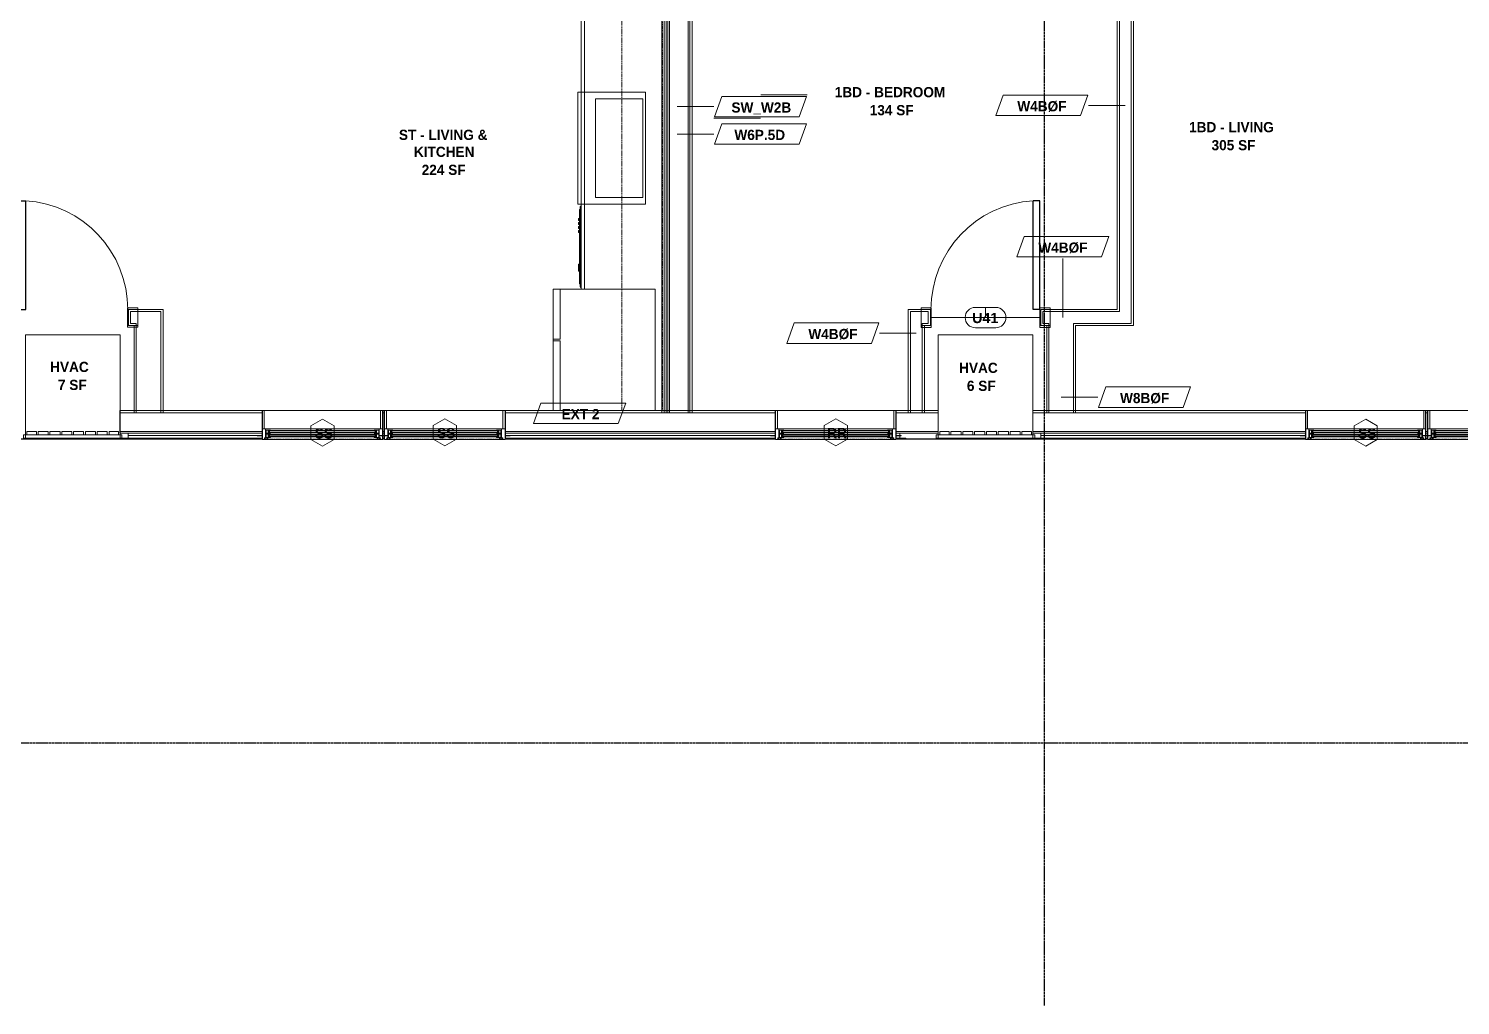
# Model space of a CAD drawing. Header units: inches. Extents: x -4058 to -1781, y 9814 to 12264.
# Drawn here: x -3126.4 to -2704.9, y 9814 to 10101.5 of the extents above; entities that cross this region are included whole.
import ezdxf

# ---------------------------------------------------------------- set-up
doc = ezdxf.new("R2010")
doc.units = ezdxf.units.IN
doc.header["$MEASUREMENT"] = 0
doc.linetypes.add('Dash', pattern=[0.25, 0.125, -0.125])
doc.linetypes.add('Grid Line 1_2_', pattern=[0.875, 0.5, -0.125, 0.125, -0.125])
for name, color, linetype, lineweight in [('0-1', 7, 'Continuous', 5), ('0-2', 7, 'Continuous', 9), ('A-AREA-IDEN', 2, 'Continuous', 9), ('A-DETL-GENF-HDLN-1', 7, 'Dash', 9), ('A-DETL-GENF-HDLN-2', 1, 'Continuous', 18), ('A-DOOR-3', 31, 'Continuous', 9), ('A-DOOR-4', 31, 'Continuous', 30), ('A-DOOR-IDEN', 31, 'Continuous', 9), ('A-FLOR-2', 192, 'Continuous', 9), ('A-GENM-1', 7, 'Continuous', 9), ('A-GLAZ', 151, 'Continuous', 18), ('A-GLAZ-1', 10, 'Continuous', 30), ('A-GLAZ-2', 7, 'Continuous', 9), ('A-GLAZ-IDEN', 152, 'Continuous', 9), ('A-WALL', 113, 'Continuous', 18), ('A-WALL-1', 7, 'Continuous', 9), ('A-WALL-2', 250, 'Continuous', 18), ('A-WALL-3', 113, 'Continuous', 9), ('A-WALL-IDEN', 211, 'Continuous', 9), ('I-WALL-1', 7, 'Continuous', 9), ('I-WALL-2', 2, 'Continuous', 9), ('P-SANR-FIXT', 6, 'Continuous', 9), ('Q-CASE', 31, 'Continuous', 9), ('Q-CASE-HDLN', 31, 'Dash', 9), ('Q-SPCQ', 91, 'Continuous', 9), ('S-GRID-1', 1, 'Grid Line 1_2_', 30)]:
    doc.layers.add(name, color=color, linetype=linetype, lineweight=lineweight)
doc.styles.add('Arial_B', font='arialbd.ttf', dxfattribs={"height": 3})
doc.styles.add('Century Gothic_B', font='GOTHICB.TTF', dxfattribs={"height": 3})

# ---------------------------------------------------------------- blocks, each defined once
blk = doc.blocks.new('Window-Double_Hung-Marvin-Essential - 2-WIDE _TEMP ALL LOW_ ESDH3066-3454271-UNIT PLANS - 2ND FLOOR')
at = {"layer": 'A-DETL-GENF-HDLN-1'}
blk.add_line((16.1, -4.22), (-16.5, -4.22), dxfattribs=at)
at = {"layer": 'A-DETL-GENF-HDLN-2'}
for p, q in [((-17.13, 4.19), (-17.75, 4.19)), ((-17.13, -1.16), (-17.13, 4.19)), ((17.12, 4.19), (17.75, 4.19)), ((17.12, 4.19), (17.12, -1.16)), ((-19.25, -3.23), (-19.25, -3.19)), ((-19.25, -3.19), (-17.9, -3.19)), ((-17.75, -3.23), (-19.25, -3.23)), ((-17.9, -3.19), (-17.9, -3.08)), ((-17.9, -3.08), (-17.75, -3.08)), ((-16.72, -1.19), (-17.75, -1.19)), ((-17.75, -4.28), (-17.75, -1.19)), ((-17.08, -3.87), (-17.16, -4.28)), ((-17.08, -3.87), (-16.19, -3.87)), ((-16.85, -4.25), (-16.85, -3.87)), ((-16.72, -3.77), (-16.72, -1.19)), ((-16.38, -3.77), (-16.72, -3.77)), ((-16.56, -1.53), (-15.34, -1.53)), ((-16.56, -1.53), (-16.56, -2.47)), ((-15.34, -2.47), (-16.56, -2.47)), ((-16.56, -2.75), (-15.34, -2.75)), ((-16.56, -2.75), (-16.56, -3.69)), ((-15.34, -3.69), (-16.56, -3.69)), ((-16.38, -3.87), (-16.38, -3.77)), ((-16.18, -4.01), (-16.3, -4.01)), ((-16.3, -4.01), (-16.3, -4.25)), ((-16.19, -3.87), (-16.19, -3.97)), ((-16.19, -3.97), (-16.1, -3.97)), ((-16.18, -4.22), (-16.18, -4.01)), ((-16.1, -3.97), (-16.1, -4.22)), ((-15.28, -1.65), (-15.94, -1.65)), ((-15.94, -1.65), (-15.94, -2.37)), ((-15.94, -2.37), (-15.28, -2.37)), ((-15.28, -2.87), (-15.94, -2.87)), ((-15.94, -2.87), (-15.94, -3.59)), ((-15.94, -3.59), (-15.28, -3.59)), ((-15.84, -1.66), (-15.84, -2.35)), ((-15.84, -2.88), (-15.84, -3.57)), ((-15.54, -1.79), (-15.54, -2.23)), ((-15.54, -3.01), (-15.54, -3.45)), ((-15.34, -1.53), (-15.28, -1.59)), ((-15.34, -2.47), (-15.28, -2.41)), ((-15.34, -2.75), (-15.28, -2.81)), ((-15.34, -3.69), (-15.28, -3.63)), ((-15.28, -1.59), (-15.28, -1.65)), ((-15.28, -2.37), (-15.28, -2.41)), ((-15.28, -2.81), (-15.28, -2.87)), ((-15.28, -3.59), (-15.28, -3.63)), ((15.34, -1.53), (15.28, -1.59)), ((15.28, -1.59), (15.28, -1.65)), ((15.28, -1.65), (15.94, -1.65)), ((15.28, -2.37), (15.28, -2.41)), ((15.94, -2.37), (15.28, -2.37)), ((15.34, -2.47), (15.28, -2.41)), ((15.34, -2.75), (15.28, -2.81)), ((15.28, -2.81), (15.28, -2.87)), ((15.28, -2.87), (15.94, -2.87)), ((15.28, -3.59), (15.28, -3.63)), ((15.94, -3.59), (15.28, -3.59)), ((15.34, -3.69), (15.28, -3.63)), ((16.56, -1.53), (15.34, -1.53)), ((15.34, -2.47), (16.56, -2.47)), ((16.56, -2.75), (15.34, -2.75)), ((15.34, -3.69), (16.56, -3.69)), ((15.54, -1.79), (15.54, -2.23)), ((15.54, -3.01), (15.54, -3.45)), ((15.84, -1.66), (15.84, -2.35)), ((15.84, -2.88), (15.84, -3.57)), ((15.94, -1.65), (15.94, -2.37)), ((15.94, -2.87), (15.94, -3.59)), ((16.19, -3.97), (16.1, -3.97)), ((16.1, -3.97), (16.1, -4.22)), ((16.18, -4.22), (16.18, -4.01)), ((16.18, -4.01), (16.3, -4.01)), ((17.08, -3.87), (16.19, -3.87)), ((16.19, -3.87), (16.19, -3.97)), ((16.3, -4.01), (16.3, -4.25)), ((16.38, -3.87), (16.38, -3.77)), ((16.38, -3.77), (16.72, -3.77)), ((16.56, -1.53), (16.56, -2.47)), ((16.56, -2.75), (16.56, -3.69)), ((16.72, -3.77), (16.72, -1.19)), ((16.72, -1.19), (17.75, -1.19)), ((16.85, -4.25), (16.85, -3.87)), ((17.08, -3.87), (17.16, -4.28)), ((17.75, -4.28), (17.75, -1.19)), ((17.9, -3.08), (17.75, -3.08)), ((17.75, -3.23), (19.25, -3.23)), ((17.9, -3.19), (17.9, -3.08)), ((19.25, -3.19), (17.9, -3.19)), ((19.25, -3.23), (19.25, -3.19)), ((-17.75, -4.28), (-17.16, -4.28)), ((-16.3, -4.25), (-16.85, -4.25)), ((-16.18, -4.22), (-16.1, -4.22)), ((16.18, -4.22), (16.1, -4.22)), ((16.3, -4.25), (16.85, -4.25)), ((17.75, -4.28), (17.16, -4.28))]:
    blk.add_line(p, q, dxfattribs=at)
at = {"layer": 'A-GLAZ'}
for p, q in [((15.84, -1.66), (-15.84, -1.66)), ((15.84, -1.79), (-15.84, -1.79)), ((15.84, -2.23), (-15.84, -2.23)), ((15.84, -2.35), (-15.84, -2.35)), ((15.84, -2.88), (-15.84, -2.88)), ((15.84, -3.01), (-15.84, -3.01)), ((15.84, -3.45), (-15.84, -3.45)), ((15.84, -3.57), (-15.84, -3.57))]:
    blk.add_line(p, q, dxfattribs=at)
at = {"layer": 'A-GLAZ-1'}
for p, q in [((-17.75, -1.16), (-17.75, 4.19)), ((17.75, 4.19), (17.75, -1.16)), ((-17.75, -4.28), (-17.75, -1.19)), ((17.75, -1.19), (17.75, -4.28))]:
    blk.add_line(p, q, dxfattribs=at)
at = {"layer": 'A-GLAZ-2'}
for p, q in [((-17.75, 4.19), (17.75, 4.19)), ((-17.75, -1.19), (17.75, -1.19)), ((17.75, -4.19), (20.21, -4.19)), ((20.21, -4.19), (20.21, -4.25)), ((17.75, -4.28), (-17.75, -4.28)), ((20.21, -4.25), (17.75, -4.25))]:
    blk.add_line(p, q, dxfattribs=at)
blk = doc.blocks.new('Window-Double_Hung-Marvin-Essential - 1-WIDE _TEMP LOWER_ ESDH3066-3454269-UNIT PLANS - 2ND FLOOR')
at = {"layer": 'A-DETL-GENF-HDLN-1'}
blk.add_line((16.1, -4.22), (-16.5, -4.22), dxfattribs=at)
at = {"layer": 'A-DETL-GENF-HDLN-2'}
for p, q in [((-17.13, 4.19), (-17.75, 4.19)), ((-17.13, -1.16), (-17.13, 4.19)), ((17.12, 4.19), (17.75, 4.19)), ((17.12, 4.19), (17.12, -1.16)), ((-19.25, -3.23), (-19.25, -3.19)), ((-19.25, -3.19), (-17.9, -3.19)), ((-17.75, -3.23), (-19.25, -3.23)), ((-17.9, -3.19), (-17.9, -3.08)), ((-17.9, -3.08), (-17.75, -3.08)), ((-16.72, -1.19), (-17.75, -1.19)), ((-17.75, -4.28), (-17.75, -1.19)), ((-17.08, -3.87), (-17.16, -4.28)), ((-17.08, -3.87), (-16.19, -3.87)), ((-16.85, -4.25), (-16.85, -3.87)), ((-16.72, -3.77), (-16.72, -1.19)), ((-16.38, -3.77), (-16.72, -3.77)), ((-16.56, -1.53), (-15.34, -1.53)), ((-16.56, -1.53), (-16.56, -2.47)), ((-15.34, -2.47), (-16.56, -2.47)), ((-16.56, -2.75), (-15.34, -2.75)), ((-16.56, -2.75), (-16.56, -3.69)), ((-15.34, -3.69), (-16.56, -3.69)), ((-16.38, -3.87), (-16.38, -3.77)), ((-16.18, -4.01), (-16.3, -4.01)), ((-16.3, -4.01), (-16.3, -4.25)), ((-16.19, -3.87), (-16.19, -3.97)), ((-16.19, -3.97), (-16.1, -3.97)), ((-16.18, -4.22), (-16.18, -4.01)), ((-16.1, -3.97), (-16.1, -4.22)), ((-15.28, -1.65), (-15.94, -1.65)), ((-15.94, -1.65), (-15.94, -2.37)), ((-15.94, -2.37), (-15.28, -2.37)), ((-15.28, -2.87), (-15.94, -2.87)), ((-15.94, -2.87), (-15.94, -3.59)), ((-15.94, -3.59), (-15.28, -3.59)), ((-15.84, -1.66), (-15.84, -2.35)), ((-15.84, -2.88), (-15.84, -3.57)), ((-15.54, -1.79), (-15.54, -2.23)), ((-15.54, -3.01), (-15.54, -3.45)), ((-15.34, -1.53), (-15.28, -1.59)), ((-15.34, -2.47), (-15.28, -2.41)), ((-15.34, -2.75), (-15.28, -2.81)), ((-15.34, -3.69), (-15.28, -3.63)), ((-15.28, -1.59), (-15.28, -1.65)), ((-15.28, -2.37), (-15.28, -2.41)), ((-15.28, -2.81), (-15.28, -2.87)), ((-15.28, -3.59), (-15.28, -3.63)), ((15.34, -1.53), (15.28, -1.59)), ((15.28, -1.59), (15.28, -1.65)), ((15.28, -1.65), (15.94, -1.65)), ((15.28, -2.37), (15.28, -2.41)), ((15.94, -2.37), (15.28, -2.37)), ((15.34, -2.47), (15.28, -2.41)), ((15.34, -2.75), (15.28, -2.81)), ((15.28, -2.81), (15.28, -2.87)), ((15.28, -2.87), (15.94, -2.87)), ((15.28, -3.59), (15.28, -3.63)), ((15.94, -3.59), (15.28, -3.59)), ((15.34, -3.69), (15.28, -3.63)), ((16.56, -1.53), (15.34, -1.53)), ((15.34, -2.47), (16.56, -2.47)), ((16.56, -2.75), (15.34, -2.75)), ((15.34, -3.69), (16.56, -3.69)), ((15.54, -1.79), (15.54, -2.23)), ((15.54, -3.01), (15.54, -3.45)), ((15.84, -1.66), (15.84, -2.35)), ((15.84, -2.88), (15.84, -3.57)), ((15.94, -1.65), (15.94, -2.37)), ((15.94, -2.87), (15.94, -3.59)), ((16.19, -3.97), (16.1, -3.97)), ((16.1, -3.97), (16.1, -4.22)), ((16.18, -4.22), (16.18, -4.01)), ((16.18, -4.01), (16.3, -4.01)), ((17.08, -3.87), (16.19, -3.87)), ((16.19, -3.87), (16.19, -3.97)), ((16.3, -4.01), (16.3, -4.25)), ((16.38, -3.87), (16.38, -3.77)), ((16.38, -3.77), (16.72, -3.77)), ((16.56, -1.53), (16.56, -2.47)), ((16.56, -2.75), (16.56, -3.69)), ((16.72, -3.77), (16.72, -1.19)), ((16.72, -1.19), (17.75, -1.19)), ((16.85, -4.25), (16.85, -3.87)), ((17.08, -3.87), (17.16, -4.28)), ((17.75, -4.28), (17.75, -1.19)), ((17.9, -3.08), (17.75, -3.08)), ((17.75, -3.23), (19.25, -3.23)), ((17.9, -3.19), (17.9, -3.08)), ((19.25, -3.19), (17.9, -3.19)), ((19.25, -3.23), (19.25, -3.19)), ((-17.75, -4.28), (-17.16, -4.28)), ((-16.3, -4.25), (-16.85, -4.25)), ((-16.18, -4.22), (-16.1, -4.22)), ((16.18, -4.22), (16.1, -4.22)), ((16.3, -4.25), (16.85, -4.25)), ((17.75, -4.28), (17.16, -4.28))]:
    blk.add_line(p, q, dxfattribs=at)
at = {"layer": 'A-GLAZ'}
for p, q in [((15.84, -1.66), (-15.84, -1.66)), ((15.84, -1.79), (-15.84, -1.79)), ((15.84, -2.23), (-15.84, -2.23)), ((15.84, -2.35), (-15.84, -2.35)), ((15.84, -2.88), (-15.84, -2.88)), ((15.84, -3.01), (-15.84, -3.01)), ((15.84, -3.45), (-15.84, -3.45)), ((15.84, -3.57), (-15.84, -3.57))]:
    blk.add_line(p, q, dxfattribs=at)
at = {"layer": 'A-GLAZ-1'}
for p, q in [((-17.75, -1.16), (-17.75, 4.19)), ((17.75, 4.19), (17.75, -1.16)), ((-17.75, -4.28), (-17.75, -1.19)), ((17.75, -1.19), (17.75, -4.28))]:
    blk.add_line(p, q, dxfattribs=at)
at = {"layer": 'A-GLAZ-2'}
for p, q in [((-17.75, 4.19), (17.75, 4.19)), ((-17.75, -1.19), (17.75, -1.19)), ((17.75, -4.19), (20.46, -4.19)), ((20.46, -4.19), (20.46, -4.25)), ((17.75, -4.28), (-17.75, -4.28)), ((20.46, -4.25), (17.75, -4.25))]:
    blk.add_line(p, q, dxfattribs=at)
blk = doc.blocks.new('V-Series_EWC4_SPVU_RFA_2015 - 2ND AND 3RD FLOOR-2226480-UNIT PLANS - 2ND FLOOR')
at = {"layer": 'A-GENM-1'}
for p, q in [((-3859.97, 11740.34), (-3859.97, 11739.78)), ((-3858.97, 11740.34), (-3859.97, 11740.34)), ((-3859.97, 11739.78), (-3859.97, 11711.9)), ((-3858.97, 11739.78), (-3859.97, 11739.78)), ((-3859.97, 11739.78), (-3858.97, 11739.78)), ((-3858.97, 11739.78), (-3858.97, 11740.34)), ((-3858.97, 11711.9), (-3858.97, 11739.78)), ((-3829.54, 11739.78), (-3858.97, 11739.78)), ((-3858.97, 11739.78), (-3858.97, 11739.34)), ((-3858.97, 11739.34), (-3857.97, 11739.34)), ((-3857.97, 11739.34), (-3857.97, 11736.54)), ((-3829.54, 11711.9), (-3829.54, 11739.78)), ((-3857.97, 11736.54), (-3858.97, 11736.54)), ((-3858.97, 11736.54), (-3858.97, 11736.04)), ((-3858.97, 11736.04), (-3857.97, 11736.04)), ((-3857.97, 11733.06), (-3858.97, 11733.06)), ((-3858.97, 11733.06), (-3858.97, 11732.56)), ((-3857.97, 11736.04), (-3857.97, 11733.06)), ((-3858.97, 11732.56), (-3857.97, 11732.56)), ((-3857.97, 11729.57), (-3858.97, 11729.57)), ((-3858.97, 11729.57), (-3858.97, 11729.07)), ((-3858.97, 11729.07), (-3857.97, 11729.07)), ((-3857.97, 11732.56), (-3857.97, 11729.57)), ((-3857.97, 11729.07), (-3857.97, 11726.09)), ((-3857.97, 11726.09), (-3858.97, 11726.09)), ((-3858.97, 11726.09), (-3858.97, 11725.59)), ((-3858.97, 11725.59), (-3857.97, 11725.59)), ((-3857.97, 11725.59), (-3857.97, 11722.61)), ((-3857.97, 11722.61), (-3858.97, 11722.61)), ((-3858.97, 11722.61), (-3858.97, 11722.11)), ((-3858.97, 11722.11), (-3857.97, 11722.11)), ((-3857.97, 11722.11), (-3857.97, 11719.12)), ((-3857.97, 11719.12), (-3858.97, 11719.12)), ((-3858.97, 11719.12), (-3858.97, 11718.62)), ((-3858.97, 11718.62), (-3857.97, 11718.62)), ((-3857.97, 11718.62), (-3857.97, 11715.64)), ((-3859.97, 11711.9), (-3858.97, 11711.9)), ((-3859.97, 11711.9), (-3859.97, 11711.34)), ((-3858.97, 11711.9), (-3859.97, 11711.9)), ((-3857.97, 11715.64), (-3858.97, 11715.64)), ((-3858.97, 11715.64), (-3858.97, 11715.14)), ((-3858.97, 11715.14), (-3857.97, 11715.14)), ((-3857.97, 11712.34), (-3858.97, 11712.34)), ((-3858.97, 11712.34), (-3858.97, 11711.9)), ((-3858.97, 11711.34), (-3858.97, 11711.9)), ((-3858.97, 11711.9), (-3829.54, 11711.9)), ((-3857.97, 11715.14), (-3857.97, 11712.34)), ((-3859.97, 11711.34), (-3858.97, 11711.34))]:
    blk.add_line(p, q, dxfattribs=at)
blk = doc.blocks.new('Perforated Panel at Magic-Pak - hvac panel - 2nd floor 2-2702974-UNIT PLANS - 2ND FLOOR')
at = {"layer": 'A-GLAZ-2'}
for p, q in [((19.01, 4.19), (-19.01, 4.19)), ((-19.01, 4.12), (19.01, 4.12))]:
    blk.add_line(p, q, dxfattribs=at)
blk = doc.blocks.new('Window-Double_Hung-Marvin-Essential - 2-WIDE _TEMP ALL LOW_ ESDH3066-3454268-UNIT PLANS - 2ND FLOOR')
at = {"layer": 'A-DETL-GENF-HDLN-1'}
blk.add_line((16.1, 4.22), (-16.5, 4.22), dxfattribs=at)
at = {"layer": 'A-DETL-GENF-HDLN-2'}
for p, q in [((-17.75, 4.28), (-17.16, 4.28)), ((-17.75, 4.28), (-17.75, 1.19)), ((-17.08, 3.87), (-17.16, 4.28)), ((-16.85, 4.25), (-16.85, 3.87)), ((-16.3, 4.25), (-16.85, 4.25)), ((-16.3, 4.01), (-16.3, 4.25)), ((-16.18, 4.22), (-16.1, 4.22)), ((-16.18, 4.22), (-16.18, 4.01)), ((-16.1, 3.97), (-16.1, 4.22)), ((16.18, 4.22), (16.1, 4.22)), ((16.1, 3.97), (16.1, 4.22)), ((16.18, 4.22), (16.18, 4.01)), ((16.3, 4.01), (16.3, 4.25)), ((16.3, 4.25), (16.85, 4.25)), ((16.85, 4.25), (16.85, 3.87)), ((17.08, 3.87), (17.16, 4.28)), ((17.75, 4.28), (17.16, 4.28)), ((17.75, 4.28), (17.75, 1.19)), ((-19.25, 3.23), (-19.25, 3.19)), ((-17.75, 3.23), (-19.25, 3.23)), ((-19.25, 3.19), (-17.9, 3.19)), ((-17.9, 3.19), (-17.9, 3.08)), ((-17.9, 3.08), (-17.75, 3.08)), ((-16.72, 1.19), (-17.75, 1.19)), ((-17.13, 1.16), (-17.13, -4.19)), ((-17.08, 3.87), (-16.19, 3.87)), ((-16.38, 3.77), (-16.72, 3.77)), ((-16.72, 3.77), (-16.72, 1.19)), ((-15.34, 3.69), (-16.56, 3.69)), ((-16.56, 2.75), (-16.56, 3.69)), ((-16.56, 2.75), (-15.34, 2.75)), ((-15.34, 2.47), (-16.56, 2.47)), ((-16.56, 1.53), (-16.56, 2.47)), ((-16.56, 1.53), (-15.34, 1.53)), ((-16.38, 3.87), (-16.38, 3.77)), ((-16.18, 4.01), (-16.3, 4.01)), ((-16.19, 3.97), (-16.1, 3.97)), ((-16.19, 3.87), (-16.19, 3.97)), ((-15.94, 2.87), (-15.94, 3.59)), ((-15.94, 3.59), (-15.28, 3.59)), ((-15.28, 2.87), (-15.94, 2.87)), ((-15.94, 1.65), (-15.94, 2.37)), ((-15.94, 2.37), (-15.28, 2.37)), ((-15.28, 1.65), (-15.94, 1.65)), ((-15.84, 2.88), (-15.84, 3.57)), ((-15.84, 1.66), (-15.84, 2.35)), ((-15.54, 3.01), (-15.54, 3.45)), ((-15.54, 1.79), (-15.54, 2.23)), ((-15.34, 3.69), (-15.28, 3.63)), ((-15.34, 2.75), (-15.28, 2.81)), ((-15.34, 2.47), (-15.28, 2.41)), ((-15.34, 1.53), (-15.28, 1.59)), ((-15.28, 3.59), (-15.28, 3.63)), ((-15.28, 2.81), (-15.28, 2.87)), ((-15.28, 2.37), (-15.28, 2.41)), ((-15.28, 1.59), (-15.28, 1.65)), ((15.34, 3.69), (15.28, 3.63)), ((15.28, 3.59), (15.28, 3.63)), ((15.94, 3.59), (15.28, 3.59)), ((15.28, 2.81), (15.28, 2.87)), ((15.28, 2.87), (15.94, 2.87)), ((15.34, 2.75), (15.28, 2.81)), ((15.34, 2.47), (15.28, 2.41)), ((15.28, 2.37), (15.28, 2.41)), ((15.94, 2.37), (15.28, 2.37)), ((15.28, 1.59), (15.28, 1.65)), ((15.28, 1.65), (15.94, 1.65)), ((15.34, 1.53), (15.28, 1.59)), ((15.34, 3.69), (16.56, 3.69)), ((16.56, 2.75), (15.34, 2.75)), ((15.34, 2.47), (16.56, 2.47)), ((16.56, 1.53), (15.34, 1.53)), ((15.54, 3.01), (15.54, 3.45)), ((15.54, 1.79), (15.54, 2.23)), ((15.84, 2.88), (15.84, 3.57)), ((15.84, 1.66), (15.84, 2.35)), ((15.94, 2.87), (15.94, 3.59)), ((15.94, 1.65), (15.94, 2.37)), ((16.19, 3.97), (16.1, 3.97)), ((16.18, 4.01), (16.3, 4.01)), ((16.19, 3.87), (16.19, 3.97)), ((17.08, 3.87), (16.19, 3.87)), ((16.38, 3.87), (16.38, 3.77)), ((16.38, 3.77), (16.72, 3.77)), ((16.56, 2.75), (16.56, 3.69)), ((16.56, 1.53), (16.56, 2.47)), ((16.72, 3.77), (16.72, 1.19)), ((16.72, 1.19), (17.75, 1.19)), ((17.12, -4.19), (17.12, 1.16)), ((17.75, 3.23), (19.25, 3.23)), ((17.9, 3.08), (17.75, 3.08)), ((17.9, 3.19), (17.9, 3.08)), ((19.25, 3.19), (17.9, 3.19)), ((19.25, 3.23), (19.25, 3.19)), ((-17.13, -4.19), (-17.75, -4.19)), ((17.12, -4.19), (17.75, -4.19))]:
    blk.add_line(p, q, dxfattribs=at)
at = {"layer": 'A-GLAZ'}
for p, q in [((15.84, 3.57), (-15.84, 3.57)), ((15.84, 3.45), (-15.84, 3.45)), ((15.84, 3.01), (-15.84, 3.01)), ((15.84, 2.88), (-15.84, 2.88)), ((15.84, 2.35), (-15.84, 2.35)), ((15.84, 2.23), (-15.84, 2.23)), ((15.84, 1.79), (-15.84, 1.79)), ((15.84, 1.66), (-15.84, 1.66))]:
    blk.add_line(p, q, dxfattribs=at)
at = {"layer": 'A-GLAZ-1'}
for p, q in [((-17.75, 4.28), (-17.75, 1.19)), ((17.75, 1.19), (17.75, 4.28)), ((-17.75, 1.16), (-17.75, -4.19)), ((17.75, -4.19), (17.75, 1.16))]:
    blk.add_line(p, q, dxfattribs=at)
at = {"layer": 'A-GLAZ-2'}
for p, q in [((17.75, 4.28), (-17.75, 4.28)), ((20.21, 4.25), (17.75, 4.25)), ((20.21, 4.19), (20.21, 4.25)), ((-17.75, 1.19), (17.75, 1.19)), ((17.75, 4.19), (20.21, 4.19)), ((-17.75, -4.19), (17.75, -4.19))]:
    blk.add_line(p, q, dxfattribs=at)
blk = doc.blocks.new('CTR - 1st Phase - Shell_rvt-1-UNIT PLANS - 2ND FLOOR')
at = {"layer": 'A-WALL-1'}
for p, q in [((-3057.68, 9989.06), (-3099.54, 9989.06)), ((-3099.54, 9989.06), (-3099.54, 9982.44)), ((-3021.67, 9989.06), (-3022.18, 9989.06)), ((-2971.96, 9989.06), (-2986.17, 9989.06)), ((-2906.54, 9989.06), (-2941.96, 9989.06)), ((-2858.61, 9989.06), (-2871.04, 9989.06)), ((-2858.61, 9982.44), (-2858.61, 9989.06)), ((-2750.48, 9989.06), (-2830.74, 9989.06)), ((-2830.74, 9989.06), (-2830.74, 9982.44)), ((-2714.47, 9989.06), (-2714.98, 9989.06)), ((-3057.68, 9983.69), (-3057.68, 9983.72)), ((-3022.18, 9983.72), (-3022.18, 9983.69)), ((-3021.67, 9983.69), (-3021.67, 9983.72)), ((-2986.17, 9983.72), (-2986.17, 9983.69)), ((-2906.54, 9983.69), (-2906.54, 9983.72)), ((-2871.04, 9983.72), (-2871.04, 9983.69)), ((-2750.48, 9983.69), (-2750.48, 9983.72)), ((-2714.98, 9983.72), (-2714.98, 9983.69)), ((-2714.47, 9983.69), (-2714.47, 9983.72)), ((-3099.54, 9982.44), (-3097.16, 9982.44)), ((-3097.16, 9980.94), (-3098.91, 9980.94)), ((-3098.91, 9980.94), (-3098.91, 9980.69)), ((-3098.91, 9980.69), (-3060.14, 9980.69)), ((-3097.16, 9982.44), (-3097.16, 9980.94)), ((-3022.18, 9980.69), (-3021.67, 9980.69)), ((-2983.71, 9980.69), (-2906.54, 9980.69)), ((-2869.89, 9980.94), (-2869.89, 9982.44)), ((-2869.89, 9982.44), (-2858.61, 9982.44)), ((-2868.14, 9980.94), (-2869.89, 9980.94)), ((-2868.33, 9980.69), (-2868.14, 9980.69)), ((-2868.14, 9980.69), (-2868.14, 9980.94)), ((-2830.74, 9982.44), (-2828.36, 9982.44)), ((-2828.36, 9980.94), (-2830.11, 9980.94)), ((-2830.11, 9980.94), (-2830.11, 9980.69)), ((-2830.11, 9980.69), (-2752.94, 9980.69)), ((-2828.36, 9982.44), (-2828.36, 9980.94)), ((-2714.98, 9980.69), (-2714.47, 9980.69))]:
    blk.add_line(p, q, dxfattribs=at)
at = {"layer": 'A-WALL-2'}
for p, q in [((-3057.68, 9988.44), (-3099.54, 9988.44)), ((-3021.67, 9988.44), (-3022.18, 9988.44)), ((-2906.54, 9988.44), (-2986.17, 9988.44)), ((-2858.61, 9988.44), (-2871.04, 9988.44)), ((-2750.48, 9988.44), (-2830.74, 9988.44)), ((-2714.47, 9988.44), (-2714.98, 9988.44)), ((-3057.68, 9982.94), (-3099.54, 9982.94)), ((-3057.68, 9982.44), (-3097.16, 9982.44)), ((-3057.68, 9981.69), (-3097.16, 9981.69)), ((-3057.68, 9980.94), (-3097.16, 9980.94)), ((-3021.67, 9982.94), (-3022.18, 9982.94)), ((-3021.67, 9982.44), (-3022.18, 9982.44)), ((-3021.67, 9981.69), (-3022.18, 9981.69)), ((-3021.67, 9980.94), (-3022.18, 9980.94)), ((-2906.54, 9982.94), (-2986.17, 9982.94)), ((-2906.54, 9982.44), (-2986.17, 9982.44)), ((-2906.54, 9981.69), (-2986.17, 9981.69)), ((-2906.54, 9980.94), (-2986.17, 9980.94)), ((-2858.61, 9982.94), (-2871.04, 9982.94)), ((-2869.89, 9982.44), (-2871.04, 9982.44)), ((-2869.89, 9981.69), (-2871.04, 9981.69)), ((-2869.89, 9980.94), (-2871.04, 9980.94)), ((-2750.48, 9982.94), (-2830.74, 9982.94)), ((-2750.48, 9982.44), (-2828.36, 9982.44)), ((-2750.48, 9981.69), (-2828.36, 9981.69)), ((-2750.48, 9980.94), (-2828.36, 9980.94)), ((-2714.47, 9982.94), (-2714.98, 9982.94)), ((-2714.47, 9982.44), (-2714.98, 9982.44)), ((-2714.47, 9981.69), (-2714.98, 9981.69)), ((-2714.47, 9980.94), (-2714.98, 9980.94))]:
    blk.add_line(p, q, dxfattribs=at)
at = {"layer": '0-2'}
for name, p, rotation in [('V-Series_EWC4_SPVU_RFA_2015 - 2ND AND 3RD FLOOR-2226480-UNIT PLANS - 2ND FLOOR', (8612.37, 13840.91), 90.00000000000026), ('V-Series_EWC4_SPVU_RFA_2015 - 2ND AND 3RD FLOOR-2226480-UNIT PLANS - 2ND FLOOR', (8881.17, 13840.91), 90.00000000000026), ('Window-Double_Hung-Marvin-Essential - 2-WIDE _TEMP ALL LOW_ ESDH3066-3454268-UNIT PLANS - 2ND FLOOR', (-3039.93, 9984.88), 180), ('Window-Double_Hung-Marvin-Essential - 2-WIDE _TEMP ALL LOW_ ESDH3066-3454268-UNIT PLANS - 2ND FLOOR', (-2732.73, 9984.88), 180), ('Perforated Panel at Magic-Pak - hvac panel - 2nd floor 2-2702974-UNIT PLANS - 2ND FLOOR', (-3117.92, 9984.88), 180), ('Perforated Panel at Magic-Pak - hvac panel - 2nd floor 2-2702974-UNIT PLANS - 2ND FLOOR', (-2849.12, 9984.88), 180)]:
    blk.add_blockref(name, p, dxfattribs=dict(at, rotation=rotation))
for name, p in [('Window-Double_Hung-Marvin-Essential - 2-WIDE _TEMP ALL LOW_ ESDH3066-3454271-UNIT PLANS - 2ND FLOOR', (-3003.92, 9984.88)), ('Window-Double_Hung-Marvin-Essential - 1-WIDE _TEMP LOWER_ ESDH3066-3454269-UNIT PLANS - 2ND FLOOR', (-2888.79, 9984.88)), ('Window-Double_Hung-Marvin-Essential - 2-WIDE _TEMP ALL LOW_ ESDH3066-3454271-UNIT PLANS - 2ND FLOOR', (-2696.72, 9984.88))]:
    blk.add_blockref(name, p, dxfattribs=at)
blk = doc.blocks.new('CTR - 1st Phase - Common Walls_rvt-1-UNIT PLANS - 2ND FLOOR')
at = {"layer": 'A-WALL-2'}
for p, q in [((-2939.34, 10373.41), (-2939.34, 9988.44)), ((-2938.71, 10373.41), (-2938.71, 9988.44)), ((-2938.21, 10373.41), (-2938.21, 9988.44)), ((-2937.71, 10373.41), (-2937.71, 9988.44)), ((-2932.21, 10373.41), (-2932.21, 9988.44)), ((-2931.71, 10373.41), (-2931.71, 9988.44))]:
    blk.add_line(p, q, dxfattribs=at)
at = {"layer": 'I-WALL-1'}
for p, q in [((-2939.96, 10334.66), (-2939.96, 9988.44)), ((-2931.09, 9988.44), (-2931.09, 10334.91)), ((-2939.96, 9988.44), (-2931.09, 9988.44))]:
    blk.add_line(p, q, dxfattribs=at)
blk = doc.blocks.new('CTR - 1st Phase - Structure_rvt-1-UNIT PLANS - 2ND FLOOR')
at = {"layer": 'S-GRID-1'}
for p, q in [((-2827.32, 9814.03), (-2827.32, 12247.5)), ((-1781.27, 9891.19), (-4041.78, 9891.19))]:
    blk.add_line(p, q, dxfattribs=at)
blk = doc.blocks.new('SWING - SINGLE - FLUSH - SWING - 32_ x 80_ - WITH ACOUSTICAL SEAL-4346071-UNIT PLANS - 2ND FLOOR')
at = {"layer": 'A-DOOR-3'}
for p, q in [((-16, 2.87), (-19, 2.87)), ((-19, 2.87), (-19, -2.38)), ((-16, -2.38), (-16, 2.87)), ((19, 2.87), (16, 2.87)), ((16, 2.87), (16, -2.38)), ((19, -2.38), (19, 2.87)), ((-19, -2.38), (-16, -2.38)), ((-16, -2.38), (-19, -2.38)), ((-19, -2.38), (-19, -2.88)), ((-19, -2.88), (-16, -2.88)), ((-16, -2.88), (-16, -2.38)), ((16, -2.38), (19, -2.38)), ((19, -2.38), (16, -2.38)), ((16, -2.38), (16, -2.88)), ((16, -2.88), (19, -2.88)), ((19, -2.88), (19, -2.38))]:
    blk.add_line(p, q, dxfattribs=at)
blk.add_arc((16, 2.37), 32.07, 93.5759, 180, dxfattribs=at)
at = {"layer": 'A-DOOR-4'}
for p, q in [((14, 2.37), (14, 34.38)), ((16, 34.38), (14, 34.38)), ((16, 2.37), (16, 34.38)), ((16, 2.37), (14, 2.37))]:
    blk.add_line(p, q, dxfattribs=at)
blk = doc.blocks.new('SWING - SINGLE - FLUSH - SWING - 32_ x 80_ - WITH ACOUSTICAL SEAL-4346081-UNIT PLANS - 2ND FLOOR')
at = {"layer": 'A-DOOR-3'}
for p, q in [((-19, 2.37), (-19, 2.87)), ((-19, 2.87), (-16, 2.87)), ((-19, 2.37), (-16, 2.37)), ((-19, -2.88), (-19, 2.37)), ((-16, 2.37), (-19, 2.37)), ((-16, 2.87), (-16, 2.37)), ((-16, 2.37), (-16, -2.88)), ((16, 2.37), (16, 2.87)), ((16, 2.87), (19, 2.87)), ((16, 2.37), (19, 2.37)), ((16, -2.88), (16, 2.37)), ((19, 2.37), (16, 2.37)), ((19, 2.87), (19, 2.37)), ((19, 2.37), (19, -2.88)), ((-16, -2.88), (-19, -2.88)), ((19, -2.88), (16, -2.88))]:
    blk.add_line(p, q, dxfattribs=at)
blk.add_arc((16, -2.38), 32.07, 180, 266.4241, dxfattribs=at)
at = {"layer": 'A-DOOR-4'}
for p, q in [((14, -2.38), (14, -34.38)), ((16, -2.38), (14, -2.38)), ((16, -2.38), (16, -34.38)), ((16, -34.38), (14, -34.38))]:
    blk.add_line(p, q, dxfattribs=at)
blk = doc.blocks.new('OD_CW_Base Cabinet - OD_CW_Base Cabinet-V30-UNIT PLANS - 2ND FLOOR')
at = {"layer": 'Q-CASE'}
for p, q in [((36.49, 0), (131.34, 0)), ((161.34, 0), (191.34, 0))]:
    blk.add_line(p, q, dxfattribs=at)
blk = doc.blocks.new('OD_CW_Upper Cabinet - OD_CW_Upper Cabinet-4366993-UNIT PLANS - 2ND FLOOR')
at = {"layer": 'Q-CASE-HDLN'}
for p, q in [((0.74, -24), (0.74, -12)), ((0.74, -12), (191.34, -12)), ((191.34, -12), (191.34, -24)), ((191.34, -24), (0.74, -24))]:
    blk.add_line(p, q, dxfattribs=at)
blk = doc.blocks.new('Refrigerator_-_Side-by-Side_6047 - 36_ X 30_-345559-UNIT PLANS - 2ND FLOOR')
at = {"layer": 'Q-SPCQ'}
for p, q in [((17.87, 14.42), (-17.88, 14.42)), ((-17.88, 14.42), (-17.88, -15.58)), ((17.87, -15.58), (17.87, 14.42)), ((-17.88, -13.58), (-3.13, -13.58)), ((-17.88, -13.58), (-17.88, -15.58)), ((-17.88, -15.58), (17.87, -15.58)), ((-3.13, -15.58), (-17.88, -15.58)), ((-3.13, -15.58), (-3.13, -13.58)), ((-2.63, -13.58), (17.87, -13.58)), ((-2.63, -13.58), (-2.63, -15.58)), ((17.87, -15.58), (-2.63, -15.58)), ((17.87, -15.58), (17.87, -13.58))]:
    blk.add_line(p, q, dxfattribs=at)
blk = doc.blocks.new('Stainless Steel Farmhous Kitchen Sink - Stainless Steel Farmhous Kitchen Sink-4315883-UNIT PLANS - 2ND FLOOR')
at = {"layer": 'P-SANR-FIXT'}
for p, q in [((-33, 22.2), (-33, 2.25)), ((0, 22.2), (-33, 22.2)), ((0, 2.25), (0, 22.2)), ((-31, 3), (-31, 16.96)), ((-31, 16.96), (-2, 16.96)), ((-2, 16.96), (-2, 3)), ((-33, 2.25), (0, 2.25)), ((-2, 3), (-31, 3))]:
    blk.add_line(p, q, dxfattribs=at)
blk = doc.blocks.new('Wall Tag - Arch Wall-3956453-UNIT PLANS - 2ND FLOOR')
at = {"layer": 'A-WALL-IDEN'}
for p, q in [((-0.356, 0.094), (-0.424, -0.094)), ((0.424, 0.094), (-0.356, 0.094)), ((0.356, -0.094), (0.424, 0.094)), ((-0.424, -0.094), (0.356, -0.094))]:
    blk.add_line(p, q, dxfattribs=at)
blk = doc.blocks.new('Door Tag - Type Mark-2601225-UNIT PLANS - 2ND FLOOR')
at = {"layer": 'A-DOOR-IDEN'}
for p, q in [((0.09375, 0.09375), (-0.09375, 0.09375)), ((-0.09375, -0.09375), (0.09375, -0.09375))]:
    blk.add_line(p, q, dxfattribs=at)
for centre, start, end in [((-0.09375, 0), 90, 270), ((0.09375, 0), 270, 90)]:
    blk.add_arc(centre, 0.09375, start, end, dxfattribs=at)
blk = doc.blocks.new('Wall Tag - Shear Wall-3956451-UNIT PLANS - 2ND FLOOR')
at = {"layer": 'A-WALL-IDEN'}
for p, q in [((-0.356, 0.094), (-0.424, -0.094)), ((0.424, 0.094), (-0.356, 0.094)), ((0.429, 0.107), (0.003, 0.107)), ((0.356, -0.094), (0.424, 0.094)), ((0, -0.107), (-0.429, -0.107)), ((-0.424, -0.094), (0.356, -0.094))]:
    blk.add_line(p, q, dxfattribs=at)
blk = doc.blocks.new('Window Tag - ONE-4156801-UNIT PLANS - 2ND FLOOR')
at = {"layer": 'A-GLAZ-IDEN'}
for p, q in [((0, 0.125), (-0.107, 0.062)), ((-0.107, 0.062), (-0.107, -0.062)), ((0.107, 0.062), (0, 0.125)), ((0.107, -0.062), (0.107, 0.062)), ((-0.107, -0.062), (0, -0.125)), ((0, -0.125), (0.107, -0.062))]:
    blk.add_line(p, q, dxfattribs=at)

msp = doc.modelspace()

# ---------------------------------------------------------------- linework, layer by layer
at = {"layer": 'A-DOOR-IDEN'}
msp.add_line((-2844.67, 10016.44), (-2844.67, 10019.44), dxfattribs=at)
at = {"layer": 'A-FLOR-2'}
msp.add_line((-2860.67, 10016.44), (-2828.67, 10016.44), dxfattribs=at)
at = {"layer": 'A-WALL'}
for p, q in [((-2805.27, 10119.79), (-2805.27, 10018.19)), ((-2801.77, 10014.69), (-2801.77, 10119.79)), ((-3096.44, 10018.19), (-3087.5, 10018.19)), ((-3096.44, 10018.19), (-3096.44, 10014.69)), ((-3087.5, 10018.19), (-3087.5, 9988.44)), ((-2866.8, 10018.19), (-2866.8, 9988.44)), ((-2866.8, 10018.19), (-2861.55, 10018.19)), ((-2861.55, 10014.69), (-2861.55, 10018.19)), ((-2827.8, 10018.19), (-2827.8, 10014.69)), ((-2805.27, 10018.19), (-2827.8, 10018.19)), ((-3096.44, 10014.69), (-3094.75, 10014.69)), ((-3094.75, 10014.69), (-3094.75, 9988.44)), ((-2863.3, 10014.69), (-2863.3, 9988.44)), ((-2863.3, 10014.69), (-2861.55, 10014.69)), ((-2827.8, 10014.69), (-2826.05, 10014.69)), ((-2826.05, 10014.69), (-2826.05, 9988.44)), ((-2818.8, 10014.69), (-2801.77, 10014.69)), ((-2818.8, 10014.69), (-2818.8, 9988.44))]:
    msp.add_line(p, q, dxfattribs=at)
at = {"layer": 'A-WALL-3'}
for p, q in [((-2805.9, 10120.41), (-2805.9, 10018.82)), ((-2801.15, 10014.07), (-2801.15, 10120.41)), ((-3095.37, 10018.81), (-3097.06, 10018.81)), ((-3097.06, 10018.81), (-3097.06, 10014.06)), ((-2860.92, 10018.82), (-2867.42, 10018.82)), ((-2867.42, 10018.82), (-2867.42, 9988.44)), ((-2860.92, 10014.07), (-2860.92, 10018.82)), ((-2805.9, 10018.82), (-2828.42, 10018.82)), ((-2828.42, 10018.82), (-2828.42, 10014.07)), ((-3097.06, 10014.06), (-3095.37, 10014.06)), ((-2862.67, 9988.44), (-2862.67, 10014.07)), ((-2862.67, 10014.07), (-2860.92, 10014.07)), ((-2828.42, 10014.07), (-2826.67, 10014.07)), ((-2818.17, 10014.07), (-2801.15, 10014.07)), ((-2867.42, 9988.44), (-2862.67, 9988.44))]:
    msp.add_line(p, q, dxfattribs=at)
at = {"layer": 'A-WALL-IDEN'}
for p, q in [((-2935.52, 10078.52), (-2924.68, 10078.52)), ((-2803.52, 10078.89), (-2814.37, 10078.89)), ((-2935.52, 10070.45), (-2924.68, 10070.45)), ((-2821.92, 10016.44), (-2821.92, 10033.87)), ((-2865.05, 10011.85), (-2875.89, 10011.85)), ((-2822.42, 9993), (-2811.58, 9993))]:
    msp.add_line(p, q, dxfattribs=at)
at = {"layer": 'I-WALL-2'}
for p, q in [((-3086.87, 10018.81), (-3095.37, 10018.81)), ((-3086.87, 9988.44), (-3086.87, 10018.81)), ((-3095.37, 10014.06), (-3095.37, 9988.44)), ((-2826.67, 10014.07), (-2826.67, 9988.44)), ((-2818.17, 9988.44), (-2818.17, 10014.07)), ((-3095.37, 9988.44), (-3086.87, 9988.44)), ((-2826.67, 9988.44), (-2818.17, 9988.44))]:
    msp.add_line(p, q, dxfattribs=at)
at = {"layer": 'Q-CASE'}
for p, q in [((-2963.77, 10024.81), (-2963.77, 10119.66)), ((-2962.77, 10024.81), (-2962.77, 10119.66)), ((-2962.77, 10119.66), (-2962.77, 10024.81))]:
    msp.add_line(p, q, dxfattribs=at)
at = {"layer": 'Q-SPCQ'}
for p, q in [((-2964.24, 10026.41), (-2964.24, 10048.22)), ((-2964.24, 10048.22), (-2963.99, 10048.22)), ((-2963.99, 10049.12), (-2963.99, 10048.24)), ((-2963.99, 10048.24), (-2963.99, 10025.51)), ((-2963.77, 10049.31), (-2963.79, 10049.31)), ((-2964.49, 10045.01), (-2964.49, 10045.6)), ((-2964.24, 10045.6), (-2964.49, 10045.6)), ((-2964.49, 10045.01), (-2964.24, 10045.01)), ((-2964.49, 10043.83), (-2964.49, 10044.42)), ((-2964.24, 10044.42), (-2964.49, 10044.42)), ((-2964.49, 10043.83), (-2964.24, 10043.83)), ((-2964.49, 10042.65), (-2964.49, 10043.24)), ((-2964.24, 10043.24), (-2964.49, 10043.24)), ((-2964.49, 10042.65), (-2964.24, 10042.65)), ((-2964.49, 10041.46), (-2964.49, 10042.05)), ((-2964.24, 10042.05), (-2964.49, 10042.05)), ((-2964.49, 10041.46), (-2964.24, 10041.46)), ((-2964.24, 10032.11), (-2964.49, 10032.11)), ((-2964.49, 10031.12), (-2964.49, 10032.11)), ((-2964.49, 10030.14), (-2964.49, 10031.12)), ((-2964.49, 10030.14), (-2964.24, 10030.14)), ((-2964.24, 10026.41), (-2963.99, 10026.41)), ((-2963.79, 10025.31), (-2963.77, 10025.31))]:
    msp.add_line(p, q, dxfattribs=at)
for centre, radius, start, end in [((-2963.79, 10049.12), 0.197, 90, 180), ((-2962.92, 10048.24), 1.07, 143.6564, 180), ((-2963.79, 10025.51), 0.197, 180, 270), ((-2963.79, 10025.51), 0.197, 195, 255)]:
    msp.add_arc(centre, radius, start, end, dxfattribs=at)

# ---------------------------------------------------------------- block references
at = {"layer": '0-1'}
for name in ['CTR - 1st Phase - Structure_rvt-1-UNIT PLANS - 2ND FLOOR', 'CTR - 1st Phase - Shell_rvt-1-UNIT PLANS - 2ND FLOOR', 'CTR - 1st Phase - Common Walls_rvt-1-UNIT PLANS - 2ND FLOOR']:
    msp.add_blockref(name, (0, 0), dxfattribs=at)
at = {"layer": 'A-DOOR-3', "rotation": 180}
msp.add_blockref('SWING - SINGLE - FLUSH - SWING - 32_ x 80_ - WITH ACOUSTICAL SEAL-4346081-UNIT PLANS - 2ND FLOOR', (-3113.31, 10016.44), dxfattribs=at)
at = {"layer": 'A-DOOR-3'}
msp.add_blockref('SWING - SINGLE - FLUSH - SWING - 32_ x 80_ - WITH ACOUSTICAL SEAL-4346071-UNIT PLANS - 2ND FLOOR', (-2844.67, 10016.44), dxfattribs=at)
at = {"layer": 'A-DOOR-IDEN', "xscale": 31.99999999999999, "yscale": 31.99999999999999, "zscale": 31.99999999999999}
msp.add_blockref('Door Tag - Type Mark-2601225-UNIT PLANS - 2ND FLOOR', (-2844.67, 10016.44), dxfattribs=at)
at = {"layer": 'A-GLAZ-IDEN', "xscale": 31.99999999999999, "yscale": 31.99999999999999, "zscale": 31.99999999999999}
for p in [(-3039.93, 9982.56), (-3003.92, 9982.66), (-2888.79, 9982.66), (-2732.73, 9982.56)]:
    msp.add_blockref('Window Tag - ONE-4156801-UNIT PLANS - 2ND FLOOR', p, dxfattribs=at)
at = {"layer": 'A-WALL-IDEN', "xscale": 31.99999999999999, "yscale": 31.99999999999999, "zscale": 31.99999999999999}
for name, p in [('Wall Tag - Shear Wall-3956451-UNIT PLANS - 2ND FLOOR', (-2910.95, 10078.52)), ('Wall Tag - Arch Wall-3956453-UNIT PLANS - 2ND FLOOR', (-2828.1, 10078.89)), ('Wall Tag - Arch Wall-3956453-UNIT PLANS - 2ND FLOOR', (-2910.95, 10070.45)), ('Wall Tag - Arch Wall-3956453-UNIT PLANS - 2ND FLOOR', (-2821.92, 10037.29)), ('Wall Tag - Arch Wall-3956453-UNIT PLANS - 2ND FLOOR', (-2889.62, 10011.85)), ('Wall Tag - Arch Wall-3956453-UNIT PLANS - 2ND FLOOR', (-2797.85, 9993)), ('Wall Tag - Arch Wall-3956453-UNIT PLANS - 2ND FLOOR', (-2964.2, 9988.29))]:
    msp.add_blockref(name, p, dxfattribs=at)
at = {"layer": 'P-SANR-FIXT', "rotation": 89.9999999999998}
msp.add_blockref('Stainless Steel Farmhous Kitchen Sink - Stainless Steel Farmhous Kitchen Sink-4315883-UNIT PLANS - 2ND FLOOR', (-2942.55, 10082.81), dxfattribs=at)
at = {"layer": 'Q-CASE'}
for name, rotation in [('OD_CW_Base Cabinet - OD_CW_Base Cabinet-V30-UNIT PLANS - 2ND FLOOR', 90.0000000000046), ('OD_CW_Upper Cabinet - OD_CW_Upper Cabinet-4366993-UNIT PLANS - 2ND FLOOR', 89.99999999998374)]:
    msp.add_blockref(name, (-2963.77, 9988.33), dxfattribs=dict(at, rotation=rotation))
at = {"layer": 'Q-SPCQ', "rotation": 269.9999999999994}
msp.add_blockref('Refrigerator_-_Side-by-Side_6047 - 36_ X 30_-345559-UNIT PLANS - 2ND FLOOR', (-2956.38, 10006.94), dxfattribs=at)

# ---------------------------------------------------------------- texts
at = {"layer": 'A-AREA-IDEN', "char_height": 3, "attachment_point": 1, "style": 'Century Gothic_B'}
for s, insert, width in [('1BD - BEDROOM', (-2889.07, 10084.28), 40.299), ('134 SF', (-2878.78, 10078.98), 15.352), ('ST - LIVING &', (-3017.41, 10071.72), 31.613), ('1BD - LIVING', (-2784.75, 10073.98), 31.411), ('305 SF', (-2778.12, 10068.68), 15.352), ('KITCHEN', (-3012.99, 10066.72), 20.907), ('224 SF', (-3010.7, 10061.42), 15.352), ('HVAC', (-3120.11, 10003.42), 15.049), ('HVAC', (-2852.45, 10003.15), 15.049), ('7 SF', (-3117.82, 9998.12), 9.494), ('6 SF', (-2850.16, 9997.86), 9.494)]:
    msp.add_mtext(s, dxfattribs=dict(at, insert=insert, width=width))
at = {"layer": 'A-DOOR-IDEN', "insert": (-2848.61, 10017.82), "char_height": 3, "width": 9.393, "attachment_point": 1, "style": 'Arial_B'}
msp.add_mtext('U41', dxfattribs=at)
at = {"layer": 'A-GLAZ-IDEN', "char_height": 3, "attachment_point": 1, "style": 'Century Gothic_B'}
for s, insert, width in [('SS', (-3042.19, 9983.85), 5.454), ('SS', (-3006.18, 9983.94), 5.454), ('RR', (-2891.3, 9983.94), 6.06), ('SS', (-2734.99, 9983.85), 5.454)]:
    msp.add_mtext(s, dxfattribs=dict(at, insert=insert, width=width))
at = {"layer": 'A-WALL-IDEN', "char_height": 3, "attachment_point": 1, "style": 'Century Gothic_B'}
for s, insert, width in [('W4BØF', (-2835.31, 10080.13), 17.372), ('SW_W2B', (-2919.5, 10079.77), 20.604), ('W6P.5D', (-2918.62, 10071.7), 18.483), ('W4BØF', (-2829.13, 10038.53), 17.372), ('W4BØF', (-2896.84, 10013.1), 17.372), ('W8BØF', (-2805.06, 9994.25), 17.372), ('EXT 2', (-2969.5, 9989.54), 12.726)]:
    msp.add_mtext(s, dxfattribs=dict(at, insert=insert, width=width))

doc.saveas('drawing.dxf')
